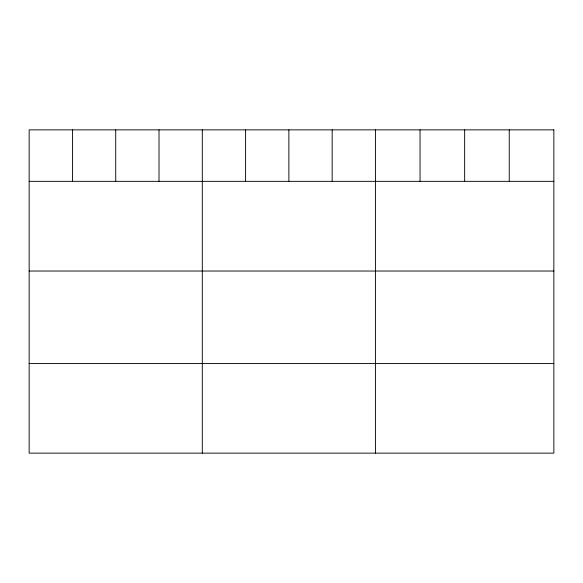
<?xml version="1.0" encoding="UTF-8"?>
<svg xmlns="http://www.w3.org/2000/svg" width="583" height="583" viewBox="0 0 583 583"><rect width="100%" height="100%" fill="white"/><g stroke="black" fill="none" stroke-linecap="round" stroke-linejoin="round"><path stroke-width="0.87" d="M29.15 181.342L553.85 181.342M29.15 271.037L553.85 271.037M29.15 363.442L553.85 363.442M509.25 129.863L509.25 181.342M464.651 129.863L464.651 181.342M420.051 129.863L420.051 181.342M375.452 129.863L375.452 453.137M332.164 129.863L332.164 181.342M288.876 129.863L288.876 181.342M245.589 129.863L245.589 181.342M202.301 129.863L202.301 453.137M159.013 129.863L159.013 181.342M115.726 129.863L115.726 181.342M72.438 129.863L72.438 181.342M553.85 129.863L29.15 129.863L29.15 453.137L553.85 453.137L553.85 129.863"/></g></svg>
